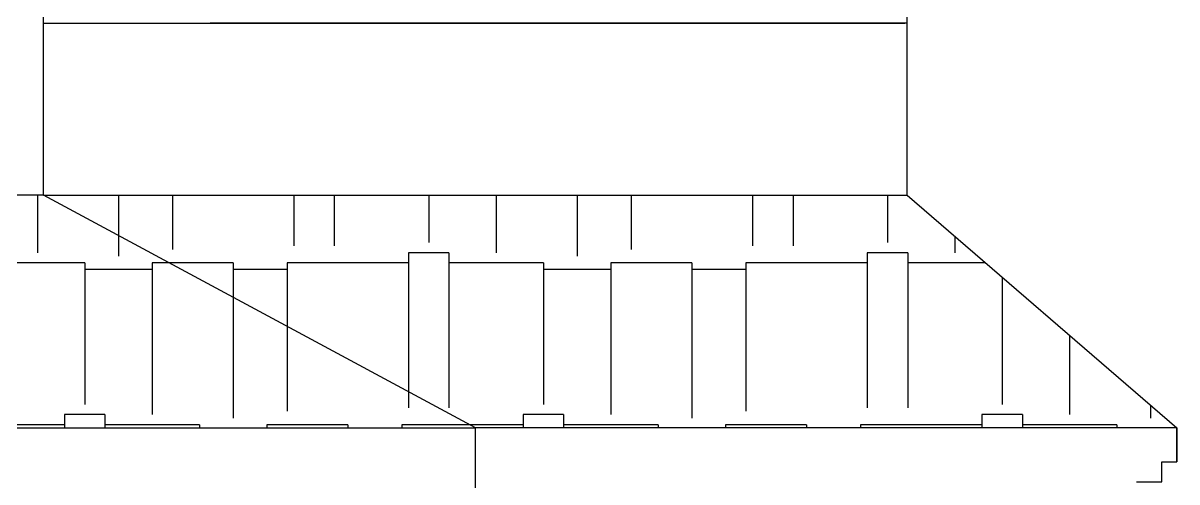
# Model space of a CAD drawing. Header units: inches. Extents: x 1397 to 20304, y -27267 to -746.
# Drawn here: x 14225.47 to 14268.23, y -21206.11 to -21189.11 of the extents above; entities that cross this region are included whole.
import ezdxf

# ---------------------------------------------------------------- set-up
doc = ezdxf.new("R2010")
doc.units = ezdxf.units.IN
doc.header["$LTSCALE"] = 17
doc.header["$MEASUREMENT"] = 0
doc.layers.add('25 BOT BAR', color=12, linetype='Continuous', lineweight=25)
doc.layers.add('OUTLINE', color=1, linetype='Continuous', lineweight=25)

msp = doc.modelspace()

# ---------------------------------------------------------------- hatches: boundary and pattern name
at = {"layer": '25 BOT BAR'}
h = msp.add_hatch(dxfattribs=at)
h.set_pattern_fill('AR-RSHKE', color=8, scale=0.5, angle=180)
h.paths.add_polyline_path([(14186.095, -21195.486), (14186.095, -21204.111), (14242.234, -21204.111), (14226.234, -21195.486)])
h = msp.add_hatch(dxfattribs=at)
h.set_pattern_fill('AR-RSHKE', color=8, scale=0.5, angle=180)
h.paths.add_polyline_path([(14226.234, -21195.486), (14258.234, -21195.486), (14268.234, -21204.111), (14242.234, -21204.111)])

# ---------------------------------------------------------------- linework, layer by layer
for p, q in [((14226.234, -21195.486), (14226.234, -21097.111)), ((14258.234, -21195.486), (14258.234, -21106.111)), ((14226.234, -21189.111), (14258.152, -21189.111)), ((14186.095, -21204.111), (14226.234, -21204.111)), ((14242.234, -21209.111), (14242.234, -21204.111)), ((14268.234, -21205.361), (14268.234, -21204.111)), ((14268.234, -21204.111), (14268.234, -21205.361)), ((14267.675, -21206.111), (14267.675, -21205.361)), ((14267.675, -21205.361), (14268.234, -21205.361)), ((14266.734, -21206.111), (14267.675, -21206.111))]:
    msp.add_line(p, q, dxfattribs=at)
for points in [[(14186.095, -21195.486), (14186.095, -21204.111), (14242.234, -21204.111), (14226.234, -21195.486), (14186.095, -21195.486)], [(14226.234, -21195.486), (14258.234, -21195.486), (14268.234, -21204.111), (14242.234, -21204.111), (14226.234, -21195.486)]]:
    msp.add_lwpolyline(points, dxfattribs=at)
at = {"layer": 'OUTLINE'}
for p, q in [((14226.234, -21189.111), (14252.139, -21189.111)), ((14258.234, -21189.111), (14232.411, -21189.111))]:
    msp.add_line(p, q, dxfattribs=at)

doc.saveas('drawing.dxf')
